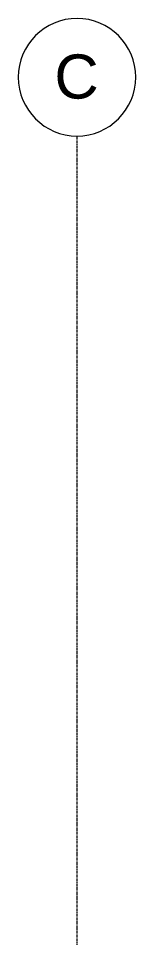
# Model space of a CAD drawing. Header units: inches. Extents: x -9021 to -6963, y -226 to 478.
# Drawn here: x -7570.2 to -7546.2, y 290.7 to 478.1 of the extents above; entities that cross this region are included whole.
import ezdxf

# ---------------------------------------------------------------- set-up
doc = ezdxf.new("R2010")
doc.units = ezdxf.units.IN
doc.header["$MEASUREMENT"] = 0
doc.linetypes.add('Grid Line 1_2_', pattern=[0.8749999999999999, 0.4999999999999999, -0.125, 0.125, -0.125])
doc.layers.add('S-GRID-1', color=1, linetype='Grid Line 1_2_', lineweight=9)
doc.layers.add('S-GRID-IDEN', color=1, linetype='Continuous', lineweight=9)
doc.styles.add('Arial', font='arial.ttf', dxfattribs={"height": 8.999999999999993})

# ---------------------------------------------------------------- blocks, each defined once
blk = doc.blocks.new('Grid - Grid Head - Circle-50561-BUILDING ELEVATION - SOUTH _STREET_')
at = {"layer": 'S-GRID-IDEN'}
for start, end in [(0, 180), (180, 359.9999999999991)]:
    blk.add_arc((8434.569381337677, 466.144851089382), 12, start, end, dxfattribs=at)

msp = doc.modelspace()

# ---------------------------------------------------------------- linework, layer by layer
at = {"layer": 'S-GRID-1'}
msp.add_line((-7558.177509409867, -194), (-7558.177509409867, 454.1448510893824), dxfattribs=at)

# ---------------------------------------------------------------- block references
at = {"layer": 'S-GRID-IDEN'}
msp.add_blockref('Grid - Grid Head - Circle-50561-BUILDING ELEVATION - SOUTH _STREET_', (-15992.74689074755, 0), dxfattribs=at)

# ---------------------------------------------------------------- texts
at = {"layer": 'S-GRID-IDEN', "insert": (-7562.809737495232, 470.7888208297113), "char_height": 8.999999999999993, "width": 11.05949999999999, "attachment_point": 1, "style": 'Arial'}
msp.add_mtext('C', dxfattribs=at)

doc.saveas('drawing.dxf')
